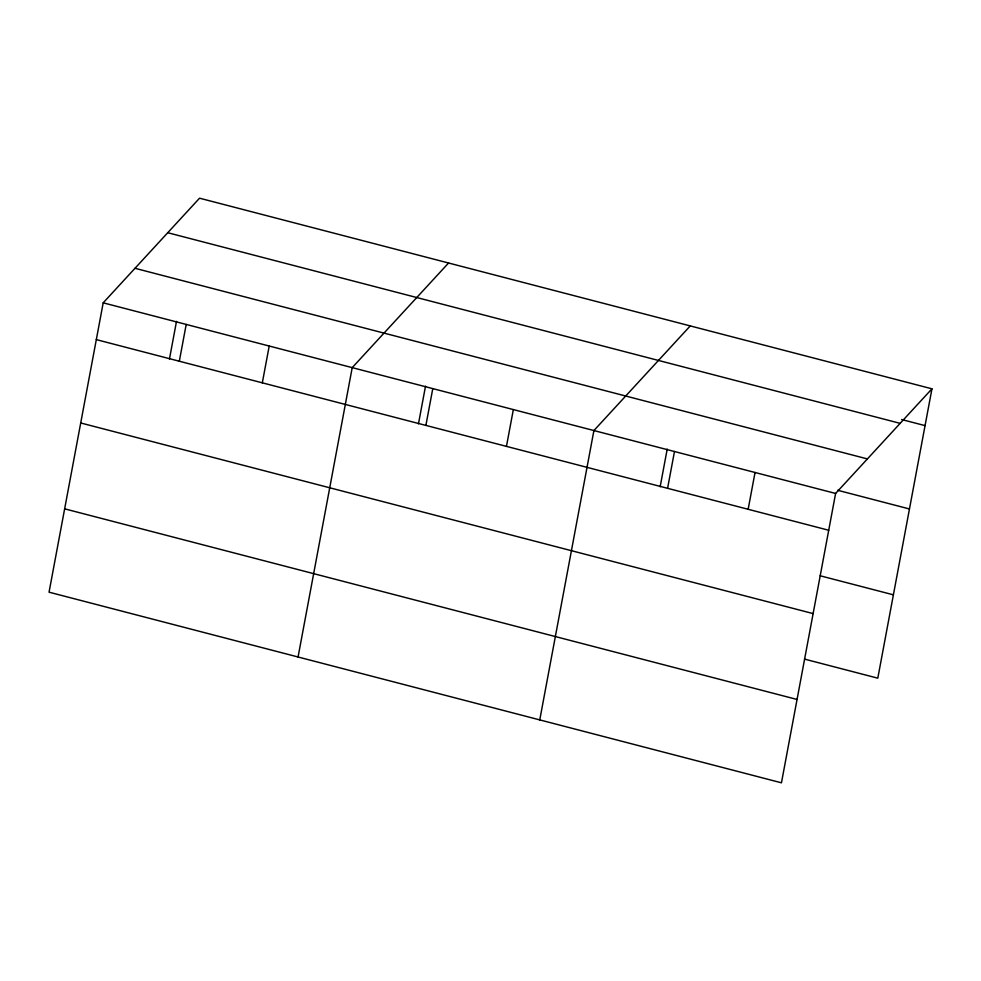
<?xml version="1.0" encoding="UTF-8"?>
<svg xmlns="http://www.w3.org/2000/svg" width="981" height="981" viewBox="0 0 981 981"><rect width="100%" height="100%" fill="white"/><g stroke="black" fill="none" stroke-linecap="round" stroke-linejoin="round"><path stroke-width="1.47" d="M103.201 302.822L49.05 592.181L781.452 782.813L835.604 493.455L931.95 388.819L199.548 198.187L103.201 302.822L835.604 493.455M169.455 359.009L176.506 321.351M179.315 361.229L186.206 324.429M262.319 382.835L269.211 346.035M298.065 656.988L352.216 367.642L448.562 263.006M418.47 423.829L425.521 386.158M425.889 425.411L432.78 388.611M506.454 446.38L513.345 409.58M539.758 719.895L593.91 430.549L690.256 325.913M660.164 486.735L667.215 449.065M667.583 488.317L674.474 451.518M748.147 509.286L755.039 472.486M931.95 388.819L877.799 678.178L804.555 659.109M901.625 419.525L925.058 425.619M167.751 232.718L900.153 423.351M134.998 268.291L867.4 458.924M837.688 490.279L909.461 508.967M96.31 339.622L828.712 530.255M820.153 575.773L893.397 594.829M80.712 422.97L813.114 613.591M64.648 508.832L797.05 699.465"/></g></svg>
